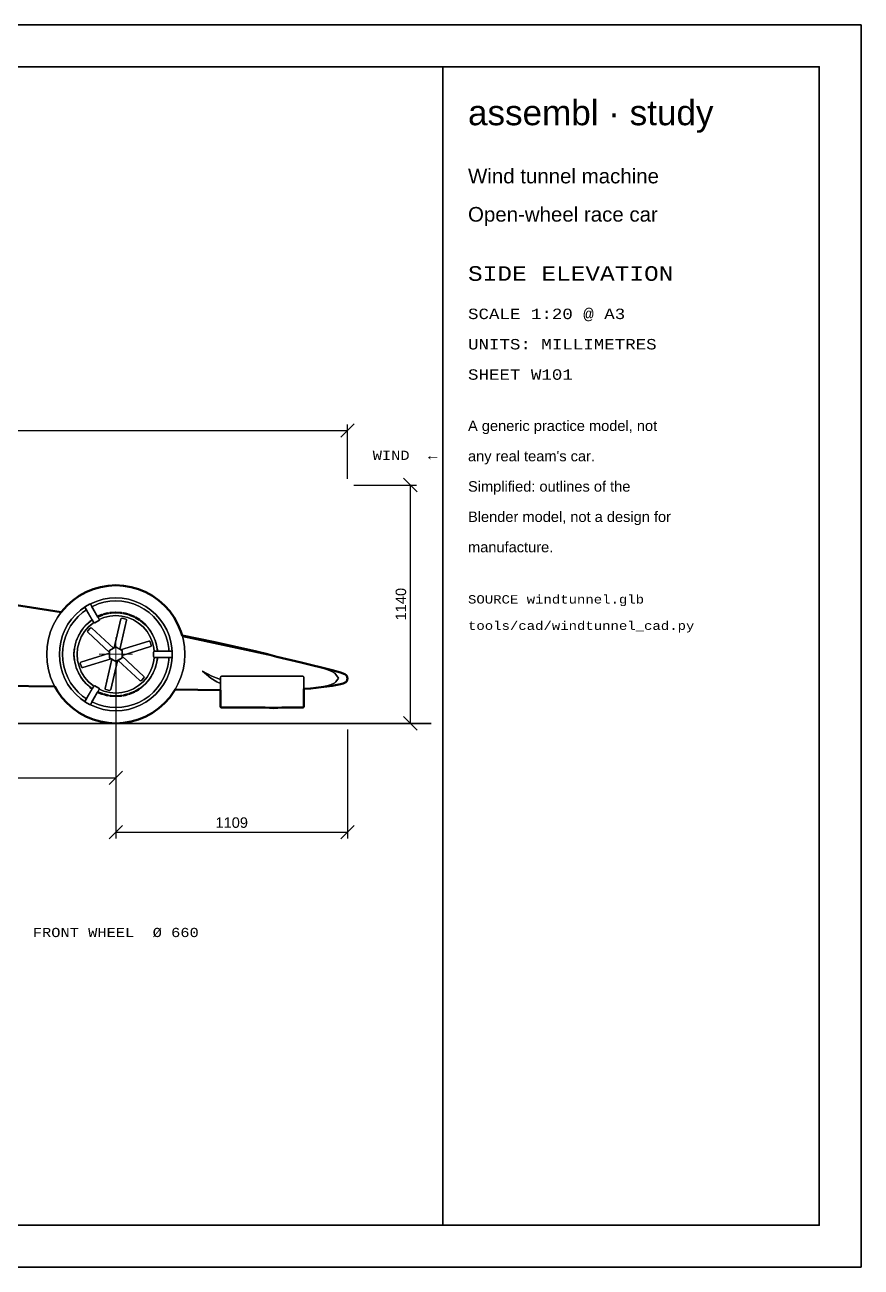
# Model space of a CAD drawing. Header units: millimetres. Extents: x -3286 to 5114, y -2600 to 3340.
# Drawn here: x 1115 to 5114, y -2600 to 3340 of the extents above; entities that cross this region are included whole.
import ezdxf
from ezdxf.enums import TextEntityAlignment as Align

# ---------------------------------------------------------------- set-up
doc = ezdxf.new("R2010")
doc.units = ezdxf.units.MM
for name, color, linetype, lineweight in [('A-ANNO-DIMS', 7, 'Continuous', 18), ('A-ANNO-GRND', 8, 'Continuous', 35), ('A-ANNO-TEXT', 7, 'Continuous', 25), ('A-ANNO-TTLB', 7, 'Continuous', 35), ('CAR-BODY', 6, 'Continuous', 25), ('CAR-OUTL', 7, 'Continuous', 50), ('CAR-SUSP', 9, 'Continuous', 18), ('CAR-WHEL', 8, 'Continuous', 25), ('CAR-WING', 1, 'Continuous', 25)]:
    doc.layers.add(name, color=color, linetype=linetype, lineweight=lineweight)
doc.styles.add('ASSEMBL', font='arial.ttf')
doc.styles.add('ASSEMBL-MONO', font='cour.ttf')
doc.dimstyles.new('A20', dxfattribs={"dimscale": 20, "dimtxt": 2.5, "dimasz": 2, "dimexe": 1.5, "dimexo": 1.5, "dimgap": 1, "dimtad": 1, "dimdec": 0, "dimtxsty": 'ASSEMBL', "dimtsz": 1.6, "dimcen": 2.5, "dimclrd": 256, "dimclre": 256, "dimclrt": 256, "dimazin": 3, "dimtfac": 1, "dimtmove": 0, "dimatfit": 3})

msp = doc.modelspace()

# ---------------------------------------------------------------- linework, layer by layer
at = {"layer": 'A-ANNO-DIMS'}
for p, q in [((1550, 250), (1550, 410)), ((1470, 330), (1630, 330))]:
    msp.add_line(p, q, dxfattribs=at)
at = {"layer": 'A-ANNO-GRND'}
msp.add_line((-3029.8, 0), (3058.6, 0), dxfattribs=at)
at = {"layer": 'A-ANNO-TTLB'}
for points in [[(-3285.6, -2600.2), (5114.4, -2600.2), (5114.4, 3339.8), (-3285.6, 3339.8)], [(-3085.6, -2400.2), (4914.4, -2400.2), (4914.4, 3139.8), (-3085.6, 3139.8)], [(3114.4, -2400.2), (4914.4, -2400.2), (4914.4, 3139.8), (3114.4, 3139.8)]]:
    msp.add_lwpolyline(points, close=True, dxfattribs=at)
at = {"layer": 'CAR-BODY'}
msp.add_lwpolyline([(903.5, 589.1), (1115.9, 559.4), (1225, 542.5), (1289.3, 531.9), (1270.6, 505.6), (1252.7, 473.2), (1238.5, 439), (1228.3, 403.4), (1222.1, 366.9), (1220, 330), (1222.1, 293.1), (1228.3, 256.6), (1238.5, 221), (1252.7, 186.8), (1258.8, 175.7), (1008.3, 180.1)], dxfattribs=at)
for points in [[(1225, 542.2), (1225, 542.2), (1225, 542.2), (1225, 542.2)], [(1408.6, 471.4), (1425.3, 486.4), (1429.9, 489.6), (1408.6, 471.4)], [(1436.3, 494.1), (1437.4, 495), (1437.5, 494.9), (1436.3, 494.1)], [(1371.1, 419.1), (1360.5, 393.5), (1361.2, 396.1), (1371.1, 419.1)], [(1374.1, 424.6), (1380.7, 436.4), (1385.9, 443.7), (1374.1, 424.6)], [(1390.4, 450.1), (1390.7, 450.5), (1390.7, 450.5), (1390.4, 450.1)], [(1407.5, 470.1), (1407.4, 470.1), (1408.6, 471.4), (1407.5, 470.1)], [(1709.5, 450.2), (1709.3, 450.5), (1709.3, 450.5), (1709.5, 450.2)], [(1709.5, 450.2), (1709.6, 450.1), (1709.5, 450.2), (1709.5, 450.2)], [(1714.1, 443.7), (1719.3, 436.4), (1725.9, 424.6), (1714.1, 443.7)], [(1739.5, 393.5), (1728.9, 419.1), (1738.8, 396.1), (1739.5, 393.5)], [(1866.8, 420.7), (2134.2, 363.3), (2222.2, 343.2), (2275, 330.3), (2320.2, 317.6), (1868.2, 415.6), (1866.8, 420.7)], [(1350, 330), (1351.3, 352.4), (1352.2, 357.9), (1350, 330)], [(1353.5, 365.7), (1355, 374.5), (1358.7, 387.4), (1353.5, 365.7)], [(1741.3, 387.4), (1745, 374.5), (1746.5, 365.7), (1741.3, 387.4)], [(1748.7, 352.4), (1749.2, 345), (1747.8, 357.9), (1748.7, 352.4)], [(1868.2, 415.6), (2321.3, 317.4), (2436.7, 291.1), (2528, 267.9), (2559.3, 258.1), (2583.7, 247.6), (2597.2, 239.1), (2602.4, 234.2), (2615.8, 215.2), (2602.4, 197.8), (2597.2, 193.6), (2577.5, 184.1), (2559.3, 179.1), (2528, 173.3), (2450, 165), (2450, 219), (2448.2, 223.2), (2444, 225), (2056, 225), (2051.8, 223.2), (2050, 219), (2050, 209.6), (2008.9, 226.3), (1964.6, 249.9), (1983.1, 233.4), (2005, 216.6), (2033.2, 199.2), (2050, 190.8), (2050, 158.5), (1833.7, 162.2), (1847.3, 186.8), (1861.5, 221), (1871.7, 256.6), (1877.9, 293.1), (1880, 330), (1877.9, 366.9), (1871.7, 403.4), (1868.2, 415.6)], [(1350, 330), (1350, 330), (1350, 330), (1350, 330)], [(1352.2, 302.1), (1351.3, 307.6), (1350, 330), (1352.2, 302.1)], [(1747.8, 302.1), (1748.8, 315), (1749.2, 315), (1748.7, 307.6), (1747.8, 302.1)], [(2293.2, 323.6), (2293.2, 323.6), (2293.2, 323.6), (2293.2, 323.6)], [(2293.3, 324.5), (2293.3, 324.5), (2293.3, 324.5), (2293.3, 324.5)], [(1358.7, 272.6), (1355, 285.5), (1353.5, 294.3), (1358.7, 272.6)], [(1360.5, 266.5), (1371.1, 240.9), (1361.2, 263.9), (1360.5, 266.5)], [(1728.9, 240.9), (1739.5, 266.5), (1738.8, 263.9), (1728.9, 240.9)], [(1746.5, 294.3), (1745, 285.5), (1741.3, 272.6), (1746.5, 294.3)], [(2502.7, 274.7), (2606.7, 248.8), (2637.1, 239.3), (2645.6, 235.4), (2650, 232.3), (2654.6, 226.7), (2658.6, 214), (2654.6, 201.6), (2650, 196.2), (2637.1, 190), (2606.7, 183.2), (2506.7, 169.2), (2483.1, 166.6), (2462.3, 166.1), (2528, 173.3), (2559.3, 179.1), (2577.5, 184.1), (2597.2, 193.6), (2602.4, 197.8), (2615.8, 215.2), (2602.4, 234.2), (2597.2, 239.1), (2583.7, 247.6), (2559.3, 258.1), (2502.7, 274.7)], [(1385.9, 216.3), (1380.7, 223.6), (1374.1, 235.4), (1385.9, 216.3)], [(1408.6, 188.6), (1393.6, 205.3), (1390.4, 209.9), (1408.6, 188.6)], [(1428.2, 171.8), (1425.3, 173.6), (1408.6, 188.6), (1428.2, 171.8)], [(1691.4, 188.6), (1674.7, 173.6), (1670.1, 170.4), (1691.4, 188.6)], [(1709.6, 209.9), (1706.4, 205.3), (1691.4, 188.6), (1709.6, 209.9)], [(1725.9, 235.4), (1719.3, 223.6), (1714.1, 216.3), (1725.9, 235.4)], [(2559.2, 177.2), (2559.2, 177.2), (2559.2, 177.2), (2559.2, 177.2)]]:
    msp.add_lwpolyline(points, close=True, dxfattribs=at)
at = {"layer": 'CAR-OUTL'}
msp.add_lwpolyline([(883.3, 592.9), (1115.9, 559.4), (1289.3, 531.9), (1316.7, 563.3), (1344.2, 588), (1374.4, 609.4), (1406.8, 627.3), (1441, 641.5), (1476.6, 651.7), (1513.1, 657.9), (1550, 660), (1586.9, 657.9), (1623.4, 651.7), (1659, 641.5), (1693.2, 627.3), (1725.6, 609.4), (1755.8, 588), (1783.3, 563.3), (1808, 535.8), (1829.4, 505.6), (1847.3, 473.2), (1861.5, 439), (1866.8, 420.7), (2023, 387.6), (2222.2, 343.2), (2275, 330.3), (2320.2, 317.6), (2436.7, 291.1), (2584.5, 254.8), (2624.2, 243.7), (2645.6, 235.4), (2650, 232.3), (2654.6, 226.7), (2658.6, 214), (2654.6, 201.6), (2650, 196.2), (2637.1, 190), (2624.2, 186.6), (2584.5, 179.6), (2506.7, 169.2), (2483.1, 166.6), (2450, 165), (2450, 81), (2448.2, 76.8), (2444, 75), (2343.6, 75), (2306, 72.9), (2264.7, 75), (2056, 75), (2051.8, 76.8), (2050, 81), (2050, 158.5), (1833.7, 162.2), (1808, 124.2), (1783.3, 96.7), (1755.8, 72), (1725.6, 50.6), (1693.2, 32.7), (1659, 18.5), (1623.4, 8.3), (1586.9, 2.1), (1550, 0), (1513.1, 2.1), (1476.6, 8.3), (1441, 18.5), (1406.8, 32.7), (1374.4, 50.6), (1344.2, 72), (1316.7, 96.7), (1292, 124.2), (1270.6, 154.4), (1258.8, 175.7), (1008.3, 180.1)], dxfattribs=at)
for points in [[(1362, 594.9), (1362, 594.9), (1362, 594.9), (1362, 594.9)], [(1225, 542.2), (1225, 542.2), (1225, 542.2), (1225, 542.2)], [(1486.5, 519.5), (1483.9, 518.8), (1463.3, 510.2), (1463.4, 510), (1486.5, 519.5)], [(1505.5, 525), (1492.6, 521.3), (1514.3, 526.5), (1505.5, 525)], [(1527.6, 528.7), (1522.1, 527.8), (1550, 530), (1527.6, 528.7)], [(1572.4, 528.7), (1550, 530), (1577.9, 527.8), (1572.4, 528.7)], [(1594.5, 525), (1585.7, 526.5), (1607.4, 521.3), (1594.5, 525)], [(1639.1, 508.9), (1616.1, 518.8), (1613.5, 519.5), (1639.1, 508.9)], [(1656.4, 499.3), (1644.6, 505.9), (1663.7, 494.1), (1656.4, 499.3)], [(1674.7, 486.4), (1670.1, 489.6), (1691.4, 471.4), (1674.7, 486.4)], [(1691.4, 471.4), (1692.5, 470.1), (1692.6, 470.1), (1691.4, 471.4)], [(1691.4, 471.4), (1691.4, 471.4), (1691.4, 471.4), (1691.4, 471.4)], [(2293.2, 323.6), (2293.2, 323.6), (2293.2, 323.6), (2293.2, 323.6)], [(2293.3, 324.5), (2293.3, 324.5), (2293.3, 324.5), (2293.3, 324.5)], [(1429.9, 170.4), (1428.2, 171.8), (1427.9, 171.8), (1429.9, 170.4)], [(1436.3, 165.9), (1437.4, 165), (1437.5, 165.1), (1436.3, 165.9)], [(1483.9, 141.2), (1486.5, 140.5), (1463.3, 149.8), (1483.9, 141.2)], [(1505.5, 135), (1514.3, 133.5), (1492.6, 138.7), (1505.5, 135)], [(1527.6, 131.3), (1550, 130), (1522.1, 132.2), (1527.6, 131.3)], [(1572.4, 131.3), (1577.9, 132.2), (1550, 130), (1572.4, 131.3)], [(1594.5, 135), (1607.4, 138.7), (1585.7, 133.5), (1594.5, 135)], [(1613.5, 140.5), (1616.1, 141.2), (1639.1, 151.1), (1613.5, 140.5)], [(1656.4, 160.7), (1663.7, 165.9), (1644.6, 154.1), (1656.4, 160.7)], [(2559.2, 177.2), (2559.2, 177.2), (2559.2, 177.2), (2559.2, 177.2)], [(1459, 14.3), (1459, 14.3), (1459, 14.3), (1459, 14.3)], [(1641, 14.3), (1641, 14.3), (1641, 14.3), (1641, 14.3)]]:
    msp.add_lwpolyline(points, close=True, dxfattribs=at)
at = {"layer": 'CAR-SUSP'}
for points in [[(1407.5, 470.1), (1390.7, 450.5), (1390.7, 450.5), (1393.6, 454.7), (1407.5, 470.1)], [(1692.6, 470.1), (1706.4, 454.7), (1709.3, 450.5), (1709.3, 450.5), (1692.6, 470.1)]]:
    msp.add_lwpolyline(points, close=True, dxfattribs=at)
at = {"layer": 'CAR-WHEL'}
for points in [[(1238.5, 439), (1252.7, 473.2), (1270.6, 505.6), (1292, 535.8), (1316.7, 563.3), (1344.2, 588), (1374.4, 609.4), (1406.8, 627.3), (1441, 641.5), (1476.6, 651.7), (1513.1, 657.9), (1550, 660), (1586.9, 657.9), (1623.4, 651.7), (1659, 641.5), (1693.2, 627.3), (1725.6, 609.4), (1755.8, 588), (1783.3, 563.3), (1808, 535.8), (1829.4, 505.6), (1847.3, 473.2), (1861.5, 439), (1871.7, 403.4), (1877.9, 366.9), (1880, 330), (1877.9, 293.1), (1871.7, 256.6), (1861.5, 221), (1847.3, 186.8), (1829.4, 154.4), (1808, 124.2), (1783.3, 96.7), (1755.8, 72), (1725.6, 50.6), (1693.2, 32.7), (1659, 18.5), (1623.4, 8.3), (1586.9, 2.1), (1550, 0), (1513.1, 2.1), (1476.6, 8.3), (1441, 18.5), (1406.8, 32.7), (1374.4, 50.6), (1344.2, 72), (1316.7, 96.7), (1292, 124.2), (1270.6, 154.4), (1252.7, 186.8), (1238.5, 221), (1228.3, 256.6), (1222.1, 293.1), (1220, 330), (1222.1, 366.9), (1228.3, 403.4), (1238.5, 439)], [(1424.5, 90.7), (1460.8, 75.2), (1489.9, 66.8), (1519.8, 61.7), (1550, 60), (1580.2, 61.7), (1610.1, 66.8), (1639.2, 75.2), (1667.1, 86.7), (1693.6, 101.4), (1718.3, 118.9), (1740.9, 139.1), (1761.1, 161.7), (1778.6, 186.4), (1793.3, 212.9), (1804.8, 240.8), (1813.2, 269.9), (1818.3, 299.8), (1820, 319), (1820, 341), (1818.3, 360.2), (1813.2, 390.1), (1804.8, 419.2), (1793.3, 447.1), (1778.6, 473.6), (1761.1, 498.3), (1740.9, 520.9), (1718.3, 541.1), (1693.6, 558.6), (1667.1, 573.3), (1639.2, 584.8), (1610.1, 593.2), (1580.2, 598.3), (1550, 600), (1519.8, 598.3), (1489.9, 593.2), (1460.8, 584.8), (1424.5, 569.3), (1405.5, 558.3), (1381.7, 541.1), (1359.1, 520.9), (1338.9, 498.3), (1321.4, 473.6), (1306.7, 447.1), (1295.2, 419.2), (1286.8, 390.1), (1281.7, 360.2), (1280, 330), (1281.7, 299.8), (1286.8, 269.9), (1295.2, 240.8), (1306.7, 212.9), (1321.4, 186.4), (1338.9, 161.7), (1359.1, 139.1), (1381.7, 118.9), (1405.5, 101.7), (1424.5, 90.7)], [(1362, 594.9), (1362, 594.9), (1362, 594.9), (1362, 594.9)], [(1426.1, 569.5), (1460.8, 584.8), (1489.9, 593.2), (1519.8, 598.3), (1550, 600), (1580.2, 598.3), (1610.1, 593.2), (1639.2, 584.8), (1667.1, 573.3), (1693.6, 558.6), (1718.3, 541.1), (1740.9, 520.9), (1761.1, 498.3), (1778.6, 473.6), (1793.3, 447.1), (1804.8, 419.2), (1813.2, 390.1), (1818.3, 360.2), (1819.3, 342.7), (1816, 345), (1804.2, 345), (1803.4, 358.6), (1798.6, 386.7), (1790.7, 414.2), (1779.7, 440.6), (1765.9, 465.7), (1749.4, 489), (1730.3, 510.3), (1709, 529.4), (1685.7, 545.9), (1660.6, 559.7), (1634.2, 570.7), (1606.7, 578.6), (1578.6, 583.4), (1550, 585), (1521.4, 583.4), (1493.3, 578.6), (1465.8, 570.7), (1435.8, 557.8), (1430, 567.9), (1426.1, 569.5)], [(1281.7, 360.2), (1286.8, 390.1), (1295.2, 419.2), (1306.7, 447.1), (1321.4, 473.6), (1338.9, 498.3), (1359.1, 520.9), (1381.7, 541.1), (1404.9, 557.6), (1403.6, 555.9), (1404, 552.9), (1409.9, 542.7), (1391, 529.4), (1369.7, 510.3), (1350.6, 489), (1334.1, 465.7), (1320.3, 440.6), (1309.3, 414.2), (1301.4, 386.7), (1296.6, 358.6), (1295, 330), (1296.6, 301.4), (1301.4, 273.3), (1309.3, 245.8), (1320.3, 219.4), (1334.1, 194.3), (1350.6, 171), (1369.7, 149.7), (1391, 130.6), (1409.9, 117.3), (1404, 107.1), (1403.6, 104.1), (1404.9, 102.4), (1381.7, 118.9), (1359.1, 139.1), (1338.9, 161.7), (1321.4, 186.4), (1306.7, 212.9), (1295.2, 240.8), (1286.8, 269.9), (1281.7, 299.8), (1280, 330), (1281.7, 360.2)], [(1425.3, 486.4), (1408.6, 471.4), (1393.6, 454.7), (1380.7, 436.4), (1369.8, 416.8), (1361.2, 396.1), (1355, 374.5), (1351.3, 352.4), (1350, 330), (1351.3, 307.6), (1355, 285.5), (1361.2, 263.9), (1369.8, 243.2), (1380.7, 223.6), (1393.6, 205.3), (1408.6, 188.6), (1425.3, 173.6), (1437.4, 165), (1409.9, 117.3), (1391, 130.6), (1369.7, 149.7), (1350.6, 171), (1334.1, 194.3), (1320.3, 219.4), (1309.3, 245.8), (1301.4, 273.3), (1296.6, 301.4), (1295, 330), (1296.6, 358.6), (1301.4, 386.7), (1309.3, 414.2), (1320.3, 440.6), (1334.1, 465.7), (1350.6, 489), (1369.7, 510.3), (1391, 529.4), (1409.9, 542.7), (1437.4, 495), (1425.3, 486.4)], [(1405.5, 558.3), (1424.5, 569.3), (1427.6, 569.7), (1430, 567.9), (1471, 496.8), (1471.4, 493.8), (1469.5, 491.4), (1450.5, 480.4), (1447.4, 480), (1445, 481.8), (1404, 552.9), (1403.6, 555.9), (1405.5, 558.3)], [(1483.9, 518.8), (1463.3, 510.2), (1435.8, 557.8), (1465.8, 570.7), (1493.3, 578.6), (1521.4, 583.4), (1550, 585), (1578.6, 583.4), (1606.7, 578.6), (1634.2, 570.7), (1660.6, 559.7), (1685.7, 545.9), (1709, 529.4), (1730.3, 510.3), (1749.4, 489), (1765.9, 465.7), (1779.7, 440.6), (1790.7, 414.2), (1798.6, 386.7), (1803.4, 358.6), (1804.2, 345), (1749.2, 345), (1745, 374.5), (1738.8, 396.1), (1730.2, 416.8), (1719.3, 436.4), (1706.4, 454.7), (1691.4, 471.4), (1674.7, 486.4), (1656.4, 499.3), (1636.8, 510.2), (1616.1, 518.8), (1594.5, 525), (1572.4, 528.7), (1550, 530), (1527.6, 528.7), (1505.5, 525), (1483.9, 518.8)], [(1358.7, 387.4), (1371.1, 419.1), (1390.4, 450.1), (1408.6, 471.4), (1437.5, 494.9), (1445, 481.9), (1419.2, 460.8), (1400.3, 438.7), (1385.2, 414), (1374.1, 387.2), (1367.3, 358.9), (1365, 330), (1367.3, 301.1), (1374.1, 272.8), (1385.2, 246), (1400.3, 221.3), (1419.2, 199.2), (1445, 178.1), (1437.5, 165.1), (1408.6, 188.6), (1390.4, 209.9), (1371.1, 240.9), (1360.5, 266.5), (1352.2, 302.1), (1350, 330), (1352.2, 357.9), (1358.7, 387.4)], [(1365, 330), (1367.3, 358.9), (1374.1, 387.2), (1385.2, 414), (1400.3, 438.7), (1419.2, 460.8), (1441.3, 479.7), (1445, 481.9), (1447.4, 480), (1450.5, 480.4), (1469.5, 491.4), (1471.4, 493.8), (1471, 496.9), (1492.8, 505.9), (1521.1, 512.7), (1550, 515), (1578.9, 512.7), (1607.2, 505.9), (1634, 494.8), (1658.7, 479.7), (1680.8, 460.8), (1699.7, 438.7), (1714.8, 414), (1725.9, 387.2), (1732.7, 358.9), (1733.8, 344.9), (1731.2, 343.8), (1730, 341), (1730, 319), (1731.2, 316.2), (1733.8, 315.1), (1732.7, 301.1), (1725.9, 272.8), (1714.8, 246), (1699.7, 221.3), (1680.8, 199.2), (1658.7, 180.3), (1634, 165.2), (1607.2, 154.1), (1578.9, 147.3), (1550, 145), (1521.1, 147.3), (1492.8, 154.1), (1471, 163.1), (1471.4, 166.2), (1469.5, 168.6), (1450.5, 179.6), (1447.4, 180), (1445, 178.1), (1441.3, 180.3), (1419.2, 199.2), (1400.3, 221.3), (1385.2, 246), (1374.1, 272.8), (1367.3, 301.1), (1365, 330)], [(1714.5, 390.3), (1712.1, 393.3), (1708.3, 393.6), (1572.9, 351.8), (1569.7, 353.6), (1601.3, 492.7), (1600.7, 496.4), (1597.6, 498.6), (1580, 502.6), (1576.3, 502), (1574, 498.9), (1542.6, 360.7), (1539.4, 358.9), (1434.8, 455.8), (1431.2, 457.1), (1427.7, 455.5), (1415.5, 442.3), (1414.2, 438.7), (1415.8, 435.3), (1519.7, 339), (1519.7, 335.3), (1383.5, 293.1), (1380.5, 290.7), (1380.2, 286.9), (1385.5, 269.7), (1387.9, 266.7), (1391.7, 266.4), (1527.1, 308.2), (1530.3, 306.4), (1498.7, 167.3), (1499.3, 163.6), (1502.4, 161.4), (1520, 157.4), (1523.7, 158), (1526, 161.1), (1557.4, 299.3), (1560.6, 301.1), (1665.2, 204.2), (1668.8, 202.9), (1672.3, 204.5), (1684.5, 217.7), (1685.8, 221.3), (1684.2, 224.7), (1580.3, 321), (1580.3, 324.7), (1716.5, 366.9), (1719.5, 369.3), (1719.8, 373.1), (1714.5, 390.3)], [(1486.5, 519.5), (1522.1, 527.8), (1550, 530), (1577.9, 527.8), (1613.5, 519.5), (1639.1, 508.9), (1663.7, 494.1), (1691.4, 471.4), (1709.6, 450.1), (1725.9, 424.6), (1739.5, 393.5), (1746.5, 365.7), (1748.8, 345), (1733.8, 344.9), (1732.7, 358.9), (1725.9, 387.2), (1714.8, 414), (1699.7, 438.7), (1680.8, 460.8), (1658.7, 479.7), (1634, 494.8), (1607.2, 505.9), (1578.9, 512.7), (1550, 515), (1521.1, 512.7), (1492.8, 505.9), (1471, 496.9), (1463.4, 510), (1486.5, 519.5)], [(1576.3, 502), (1580, 502.6), (1597.6, 498.6), (1600.7, 496.4), (1601.3, 492.7), (1569.7, 353.6), (1550, 365), (1542.6, 360.7), (1574, 498.9), (1576.3, 502)], [(1427.7, 455.5), (1431.2, 457.1), (1434.8, 455.8), (1539.4, 358.9), (1519.7, 347.5), (1519.7, 339), (1415.8, 435.3), (1414.2, 438.7), (1415.5, 442.3), (1427.7, 455.5)], [(1550, 295), (1519.7, 312.5), (1519.7, 347.5), (1550, 365), (1580.3, 347.5), (1580.3, 312.5), (1550, 295)], [(1708.3, 393.6), (1712.1, 393.3), (1714.5, 390.3), (1719.8, 373.1), (1719.5, 369.3), (1716.5, 366.9), (1580.3, 324.7), (1580.3, 347.5), (1572.9, 351.8), (1708.3, 393.6)], [(1719.8, 373.1), (1719.8, 373.1), (1719.8, 373.1), (1719.8, 373.1)], [(1719.8, 373.1), (1719.8, 373.1), (1719.8, 373.1), (1719.8, 373.1)], [(1519.7, 335.3), (1519.7, 312.5), (1527.1, 308.2), (1391.7, 266.4), (1387.9, 266.7), (1385.5, 269.7), (1380.2, 286.9), (1380.5, 290.7), (1383.5, 293.1), (1519.7, 335.3)], [(1818.3, 299.8), (1813.2, 269.9), (1804.8, 240.8), (1793.3, 212.9), (1778.6, 186.4), (1761.1, 161.7), (1740.9, 139.1), (1718.3, 118.9), (1693.6, 101.4), (1667.1, 86.7), (1639.2, 75.2), (1610.1, 66.8), (1580.2, 61.7), (1550, 60), (1519.8, 61.7), (1489.9, 66.8), (1460.8, 75.2), (1426.1, 90.5), (1430, 92.1), (1435.8, 102.2), (1465.8, 89.3), (1493.3, 81.4), (1521.4, 76.6), (1550, 75), (1578.6, 76.6), (1606.7, 81.4), (1634.2, 89.3), (1660.6, 100.3), (1685.7, 114.1), (1709, 130.6), (1730.3, 149.7), (1749.4, 171), (1765.9, 194.3), (1779.7, 219.4), (1790.7, 245.8), (1798.6, 273.3), (1803.4, 301.4), (1804.2, 315), (1816, 315), (1819.3, 317.3), (1818.3, 299.8)], [(1483.9, 141.2), (1505.5, 135), (1527.6, 131.3), (1550, 130), (1572.4, 131.3), (1594.5, 135), (1616.1, 141.2), (1636.8, 149.8), (1656.4, 160.7), (1674.7, 173.6), (1691.4, 188.6), (1706.4, 205.3), (1719.3, 223.6), (1730.2, 243.2), (1738.8, 263.9), (1745, 285.5), (1749.2, 315), (1804.2, 315), (1803.4, 301.4), (1798.6, 273.3), (1790.7, 245.8), (1779.7, 219.4), (1765.9, 194.3), (1749.4, 171), (1730.3, 149.7), (1709, 130.6), (1685.7, 114.1), (1660.6, 100.3), (1634.2, 89.3), (1606.7, 81.4), (1578.6, 76.6), (1550, 75), (1521.4, 76.6), (1493.3, 81.4), (1465.8, 89.3), (1435.8, 102.2), (1463.3, 149.8), (1483.9, 141.2)], [(1747.8, 302.1), (1739.5, 266.5), (1728.9, 240.9), (1709.6, 209.9), (1691.4, 188.6), (1670.1, 170.4), (1639.1, 151.1), (1613.5, 140.5), (1585.7, 133.5), (1550, 130), (1514.3, 133.5), (1486.5, 140.5), (1463.4, 150), (1471, 163.1), (1492.8, 154.1), (1521.1, 147.3), (1550, 145), (1578.9, 147.3), (1607.2, 154.1), (1634, 165.2), (1658.7, 180.3), (1680.8, 199.2), (1699.7, 221.3), (1714.8, 246), (1725.9, 272.8), (1732.7, 301.1), (1733.8, 315.1), (1748.8, 315), (1747.8, 302.1)], [(1526, 161.1), (1523.7, 158), (1520, 157.4), (1502.4, 161.4), (1499.3, 163.6), (1498.7, 167.3), (1530.3, 306.4), (1550, 295), (1557.4, 299.3), (1526, 161.1)], [(1684.2, 224.7), (1685.8, 221.3), (1684.5, 217.7), (1672.3, 204.5), (1668.8, 202.9), (1665.2, 204.2), (1560.6, 301.1), (1580.3, 312.5), (1580.3, 321), (1684.2, 224.7)], [(1644.7, 345.4), (1644.7, 345.4), (1644.7, 345.4), (1644.7, 345.4)], [(1644.7, 345.4), (1644.7, 345.4), (1644.7, 345.4), (1644.7, 345.4)], [(1734, 345), (1816, 345), (1818.8, 343.8), (1820, 341), (1820, 319), (1818.8, 316.2), (1816, 315), (1734, 315), (1731.2, 316.2), (1730, 319), (1730, 341), (1731.2, 343.8), (1734, 345)], [(1463.2, 289.3), (1463.2, 289.3), (1463.2, 289.3), (1463.2, 289.3)], [(1463.2, 289.3), (1463.2, 289.3), (1463.2, 289.3), (1463.2, 289.3)], [(1403.6, 104.1), (1404, 107.1), (1445, 178.2), (1447.4, 180), (1450.5, 179.6), (1469.5, 168.6), (1471.4, 166.2), (1471, 163.2), (1430, 92.1), (1427.6, 90.3), (1424.5, 90.7), (1405.5, 101.7), (1403.6, 104.1)], [(1459, 14.3), (1459, 14.3), (1459, 14.3), (1459, 14.3)], [(1641, 14.3), (1641, 14.3), (1641, 14.3), (1641, 14.3)]]:
    msp.add_lwpolyline(points, close=True, dxfattribs=at)
at = {"layer": 'CAR-WING'}
for points in [[(2005, 216.6), (1964.6, 249.9), (2008.9, 226.3), (2050, 209.6), (2050, 190.8), (2033.2, 199.2), (2005, 216.6)], [(2056, 225), (2444, 225), (2448.2, 223.2), (2450, 219), (2450, 81), (2448.2, 76.8), (2444, 75), (2056, 75), (2051.8, 76.8), (2050, 81), (2050, 219), (2051.8, 223.2), (2056, 225)], [(2343.6, 75), (2306, 72.9), (2264.7, 75), (2343.6, 75)]]:
    msp.add_lwpolyline(points, close=True, dxfattribs=at)

# ---------------------------------------------------------------- texts
at = {"layer": 'A-ANNO-TEXT', "style": 'ASSEMBL-MONO'}
msp.add_text('WIND  ←', height=44, dxfattribs=at).set_placement((2778.6, 1259.5))
msp.add_text('FRONT WHEEL  %%c 660', height=44, dxfattribs=at).set_placement((1550, -1000), align=Align.MIDDLE_CENTER)
at = {"layer": 'A-ANNO-TTLB'}
for s, height, style, p in [('assembl · study', 120, 'ASSEMBL', (3234.4, 2859.8)), ('Wind tunnel machine', 70, 'ASSEMBL', (3234.4, 2581.8)), ('Open-wheel race car', 70, 'ASSEMBL', (3234.4, 2398.8)), ('SIDE ELEVATION', 70, 'ASSEMBL-MONO', (3234.4, 2115.8)), ('SCALE 1:20 @ A3', 50, 'ASSEMBL-MONO', (3234.4, 1932.8)), ('UNITS: MILLIMETRES', 50, 'ASSEMBL-MONO', (3234.4, 1787.8)), ('SHEET W101', 50, 'ASSEMBL-MONO', (3234.4, 1642.8)), ('A generic practice model, not', 50, 'ASSEMBL', (3234.4, 1397.8)), ("any real team's car.", 50, 'ASSEMBL', (3234.4, 1252.8)), ('Simplified: outlines of the', 50, 'ASSEMBL', (3234.4, 1107.8)), ('Blender model, not a design for', 50, 'ASSEMBL', (3234.4, 962.8)), ('manufacture.', 50, 'ASSEMBL', (3234.4, 817.8)), ('SOURCE windtunnel.glb', 40, 'ASSEMBL-MONO', (3234.4, 572.8)), ('tools/cad/windtunnel_cad.py', 40, 'ASSEMBL-MONO', (3234.4, 446.8))]:
    msp.add_text(s, height=height, dxfattribs=dict(at, style=style)).set_placement(p)

# ---------------------------------------------------------------- dimensions: what is measured, and where the dimension line sits
at = {"layer": 'A-ANNO-DIMS'}
for base, p1, p2 in [((-2629.8, 1399.5), (-2629.8, 1139.5), (2658.6, 1139.5)), ((-1620, -260), (-1620, 345), (1550, 330)), ((1550, -520), (1550, 0), (2658.6, 0))]:
    msp.add_linear_dim(base=base, p1=p1, p2=p2, dimstyle='A20', dxfattribs=at).render()
msp.add_linear_dim(base=(2958.6249, 0), p1=(2658.6249, 0), p2=(2658.6249, 1139.5278), angle=90, dimstyle='A20', dxfattribs=at).render()

doc.saveas('drawing.dxf')
